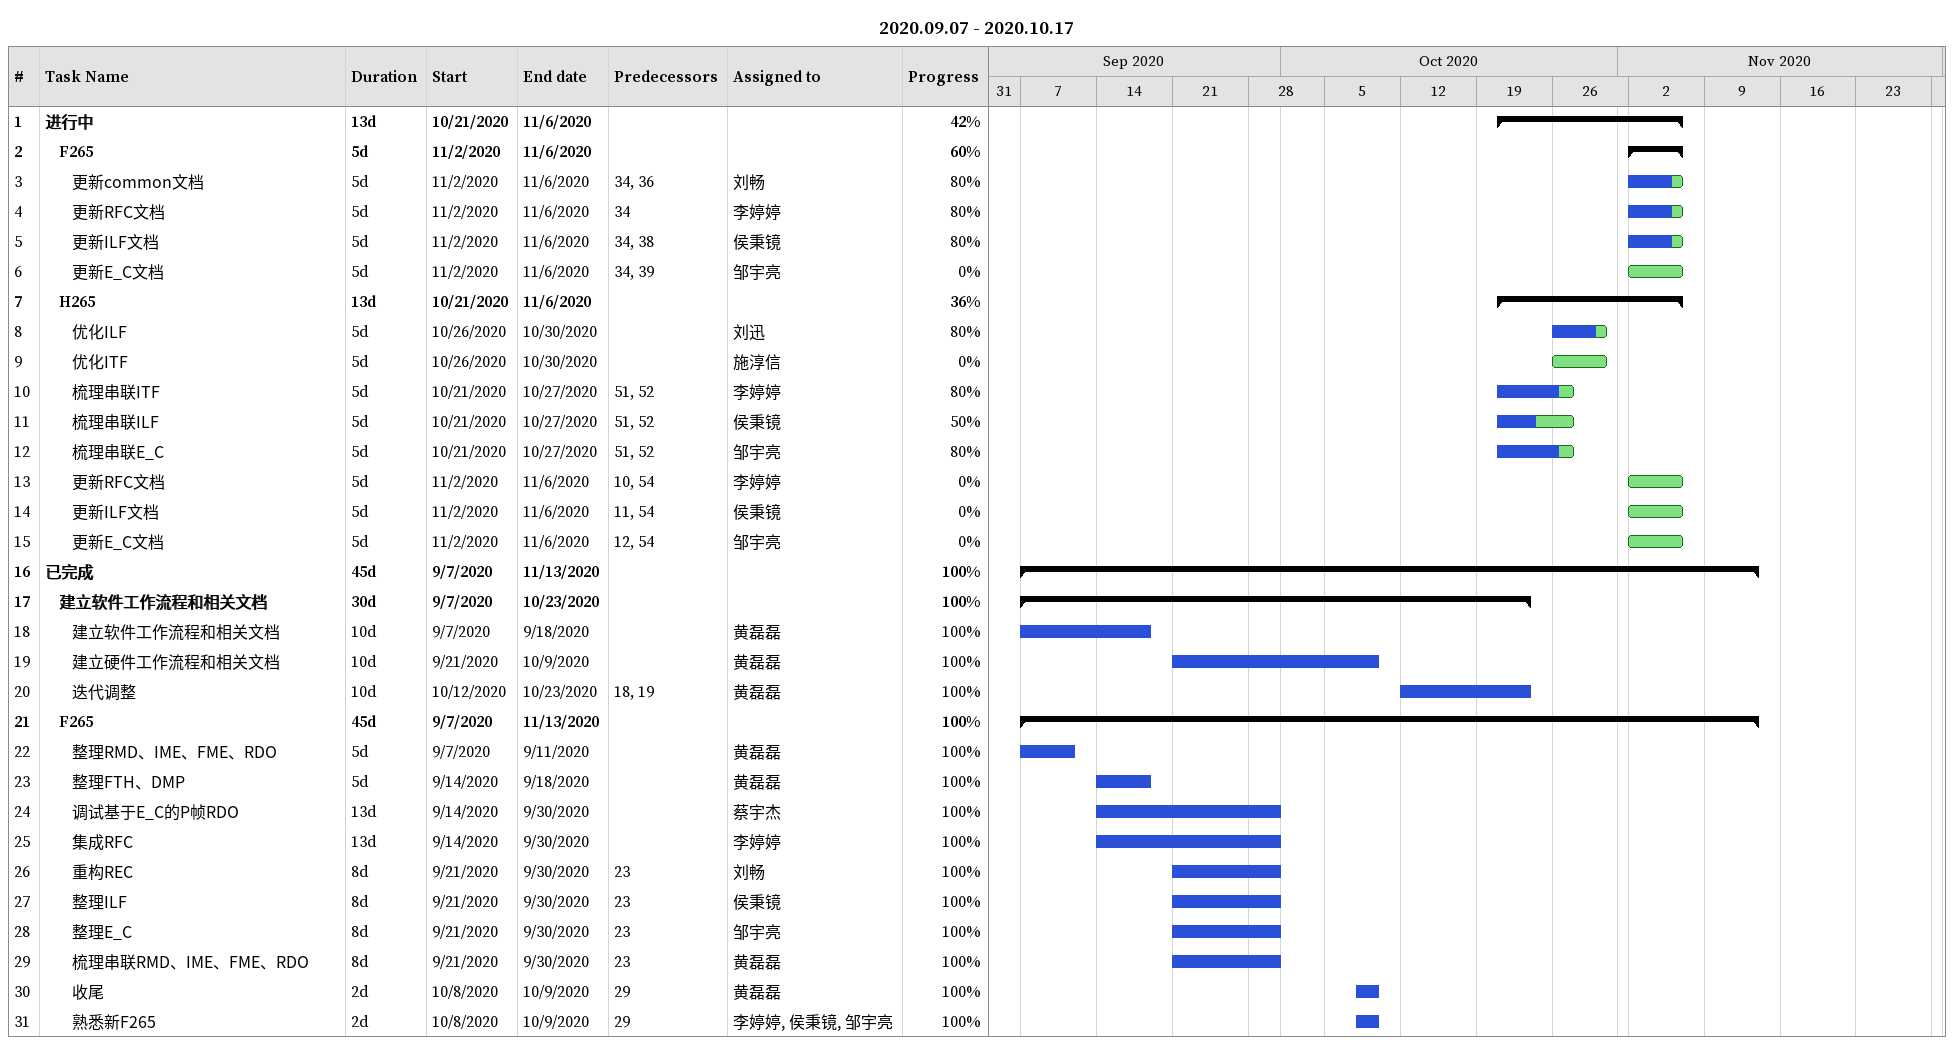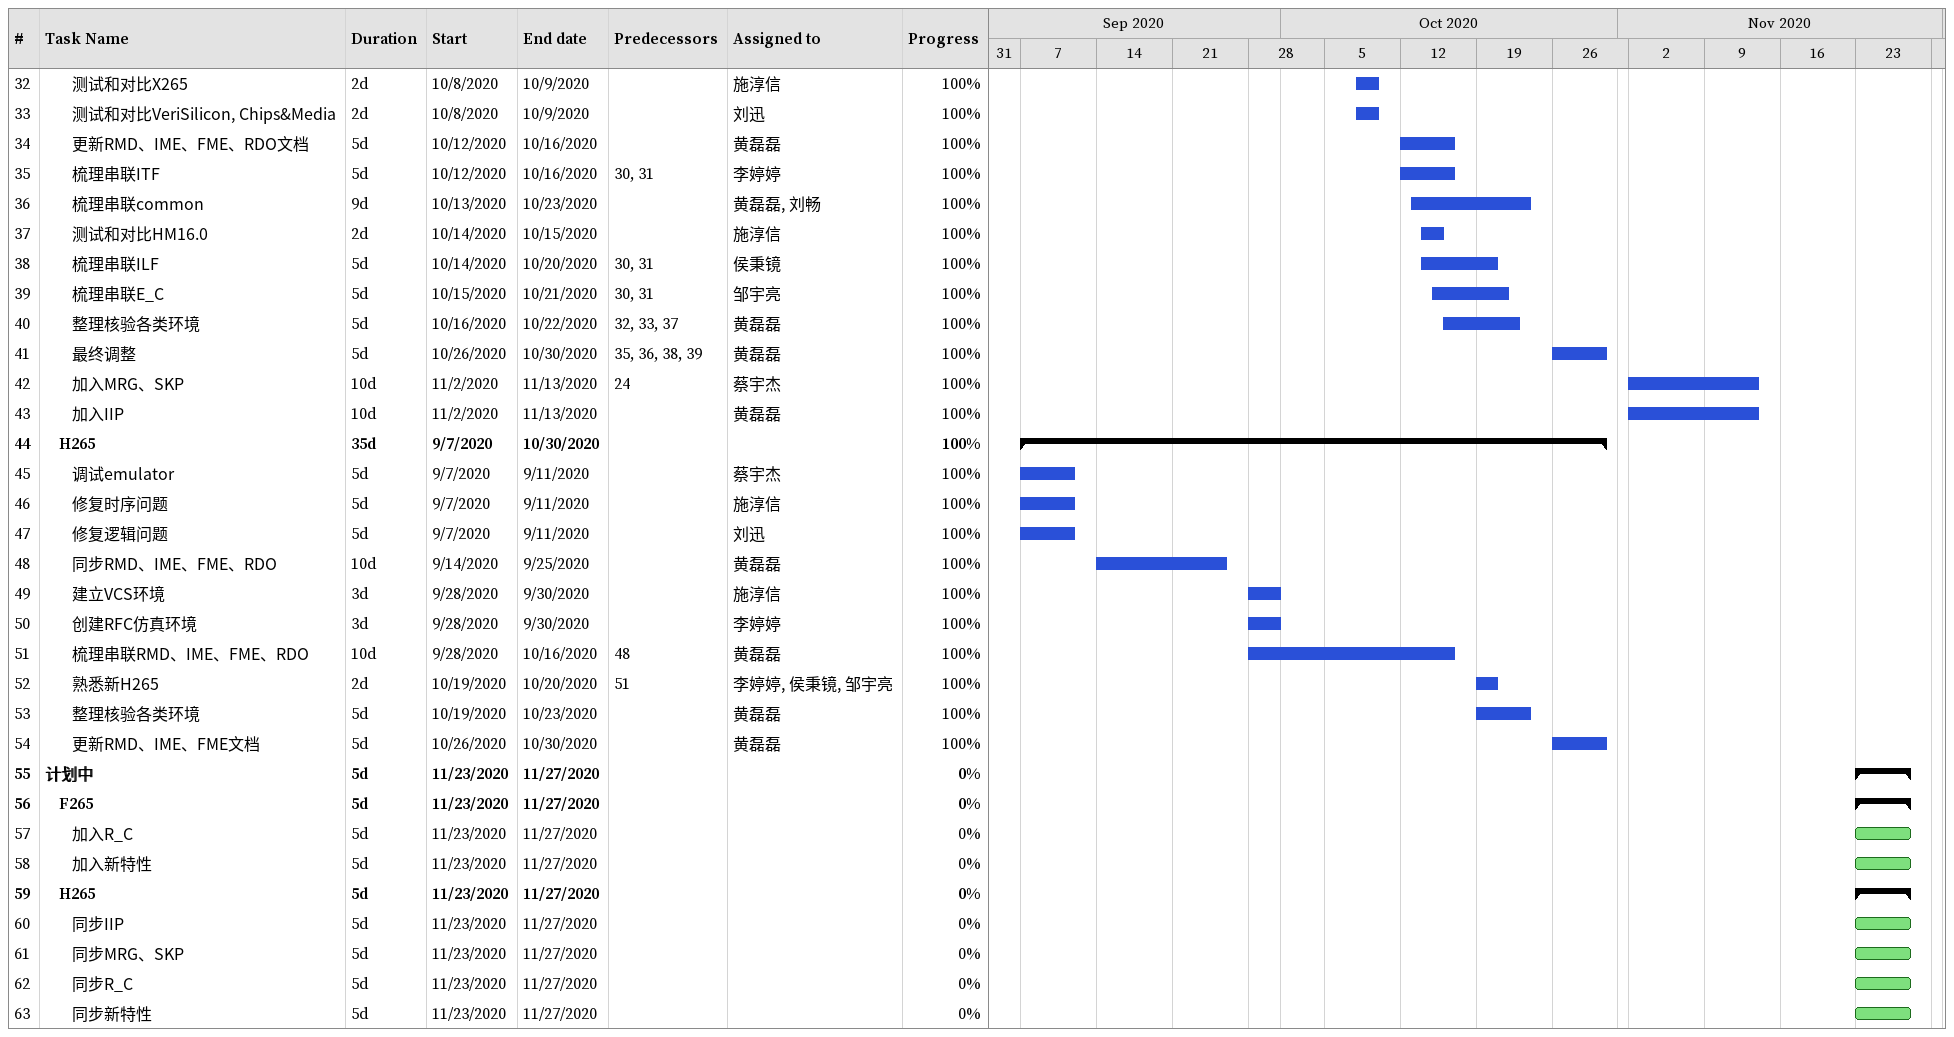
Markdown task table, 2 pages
2020.09.07 - 2020.10.17

| ID | Level | Task | Duration | Start | Finish | Predecessors | Resources | % complete |
|---|---|---|---|---|---|---|---|---|
| 1 | 1 | **进行中** | 13d | 2020-10-21 | 2020-11-06 |  |  | 42 |
| 2 | 2 | **F265** | 5d | 2020-11-02 | 2020-11-06 |  |  | 60 |
| 3 | 3 | 更新common文档 | 5d | 2020-11-02 | 2020-11-06 | 34, 36 | 刘畅 | 80 |
| 4 | 3 | 更新RFC文档 | 5d | 2020-11-02 | 2020-11-06 | 34 | 李婷婷 | 80 |
| 5 | 3 | 更新ILF文档 | 5d | 2020-11-02 | 2020-11-06 | 34, 38 | 侯秉镜 | 80 |
| 6 | 3 | 更新E_C文档 | 5d | 2020-11-02 | 2020-11-06 | 34, 39 | 邹宇亮 | 0 |
| 7 | 2 | **H265** | 13d | 2020-10-21 | 2020-11-06 |  |  | 36 |
| 8 | 3 | 优化ILF | 5d | 2020-10-26 | 2020-10-30 |  | 刘迅 | 80 |
| 9 | 3 | 优化ITF | 5d | 2020-10-26 | 2020-10-30 |  | 施淳信 | 0 |
| 10 | 3 | 梳理串联ITF | 5d | 2020-10-21 | 2020-10-27 | 51, 52 | 李婷婷 | 80 |
| 11 | 3 | 梳理串联ILF | 5d | 2020-10-21 | 2020-10-27 | 51, 52 | 侯秉镜 | 50 |
| 12 | 3 | 梳理串联E_C | 5d | 2020-10-21 | 2020-10-27 | 51, 52 | 邹宇亮 | 80 |
| 13 | 3 | 更新RFC文档 | 5d | 2020-11-02 | 2020-11-06 | 10, 54 | 李婷婷 | 0 |
| 14 | 3 | 更新ILF文档 | 5d | 2020-11-02 | 2020-11-06 | 11, 54 | 侯秉镜 | 0 |
| 15 | 3 | 更新E_C文档 | 5d | 2020-11-02 | 2020-11-06 | 12, 54 | 邹宇亮 | 0 |
| 16 | 1 | **已完成** | 45d | 2020-09-07 | 2020-11-13 |  |  | 100 |
| 17 | 2 | **建立软件工作流程和相关文档** | 30d | 2020-09-07 | 2020-10-23 |  |  | 100 |
| 18 | 3 | 建立软件工作流程和相关文档 | 10d | 2020-09-07 | 2020-09-18 |  | 黄磊磊 | 100 |
| 19 | 3 | 建立硬件工作流程和相关文档 | 10d | 2020-09-21 | 2020-10-09 |  | 黄磊磊 | 100 |
| 20 | 3 | 迭代调整 | 10d | 2020-10-12 | 2020-10-23 | 18, 19 | 黄磊磊 | 100 |
| 21 | 2 | **F265** | 45d | 2020-09-07 | 2020-11-13 |  |  | 100 |
| 22 | 3 | 整理RMD、IME、FME、RDO | 5d | 2020-09-07 | 2020-09-11 |  | 黄磊磊 | 100 |
| 23 | 3 | 整理FTH、DMP | 5d | 2020-09-14 | 2020-09-18 |  | 黄磊磊 | 100 |
| 24 | 3 | 调试基于E_C的P帧RDO | 13d | 2020-09-14 | 2020-09-30 |  | 蔡宇杰 | 100 |
| 25 | 3 | 集成RFC | 13d | 2020-09-14 | 2020-09-30 |  | 李婷婷 | 100 |
| 26 | 3 | 重构REC | 8d | 2020-09-21 | 2020-09-30 | 23 | 刘畅 | 100 |
| 27 | 3 | 整理ILF | 8d | 2020-09-21 | 2020-09-30 | 23 | 侯秉镜 | 100 |
| 28 | 3 | 整理E_C | 8d | 2020-09-21 | 2020-09-30 | 23 | 邹宇亮 | 100 |
| 29 | 3 | 梳理串联RMD、IME、FME、RDO | 8d | 2020-09-21 | 2020-09-30 | 23 | 黄磊磊 | 100 |
| 30 | 3 | 收尾 | 2d | 2020-10-08 | 2020-10-09 | 29 | 黄磊磊 | 100 |
| 31 | 3 | 熟悉新F265 | 2d | 2020-10-08 | 2020-10-09 | 29 | 李婷婷, 侯秉镜, 邹宇亮 | 100 |
| 32 | 3 | 测试和对比X265 | 2d | 2020-10-08 | 2020-10-09 |  | 施淳信 | 100 |
| 33 | 3 | 测试和对比VeriSilicon, Chips&Media | 2d | 2020-10-08 | 2020-10-09 |  | 刘迅 | 100 |
| 34 | 3 | 更新RMD、IME、FME、RDO文档 | 5d | 2020-10-12 | 2020-10-16 |  | 黄磊磊 | 100 |
| 35 | 3 | 梳理串联ITF | 5d | 2020-10-12 | 2020-10-16 | 30, 31 | 李婷婷 | 100 |
| 36 | 3 | 梳理串联common | 9d | 2020-10-13 | 2020-10-23 |  | 黄磊磊, 刘畅 | 100 |
| 37 | 3 | 测试和对比HM16.0 | 2d | 2020-10-14 | 2020-10-15 |  | 施淳信 | 100 |
| 38 | 3 | 梳理串联ILF | 5d | 2020-10-14 | 2020-10-20 | 30, 31 | 侯秉镜 | 100 |
| 39 | 3 | 梳理串联E_C | 5d | 2020-10-15 | 2020-10-21 | 30, 31 | 邹宇亮 | 100 |
| 40 | 3 | 整理核验各类环境 | 5d | 2020-10-16 | 2020-10-22 | 32, 33, 37 | 黄磊磊 | 100 |
| 41 | 3 | 最终调整 | 5d | 2020-10-26 | 2020-10-30 | 35, 36, 38, 39 | 黄磊磊 | 100 |
| 42 | 3 | 加入MRG、SKP | 10d | 2020-11-02 | 2020-11-13 | 24 | 蔡宇杰 | 100 |
| 43 | 3 | 加入IIP | 10d | 2020-11-02 | 2020-11-13 |  | 黄磊磊 | 100 |
| 44 | 2 | **H265** | 35d | 2020-09-07 | 2020-10-30 |  |  | 100 |
| 45 | 3 | 调试emulator | 5d | 2020-09-07 | 2020-09-11 |  | 蔡宇杰 | 100 |
| 46 | 3 | 修复时序问题 | 5d | 2020-09-07 | 2020-09-11 |  | 施淳信 | 100 |
| 47 | 3 | 修复逻辑问题 | 5d | 2020-09-07 | 2020-09-11 |  | 刘迅 | 100 |
| 48 | 3 | 同步RMD、IME、FME、RDO | 10d | 2020-09-14 | 2020-09-25 |  | 黄磊磊 | 100 |
| 49 | 3 | 建立VCS环境 | 3d | 2020-09-28 | 2020-09-30 |  | 施淳信 | 100 |
| 50 | 3 | 创建RFC仿真环境 | 3d | 2020-09-28 | 2020-09-30 |  | 李婷婷 | 100 |
| 51 | 3 | 梳理串联RMD、IME、FME、RDO | 10d | 2020-09-28 | 2020-10-16 | 48 | 黄磊磊 | 100 |
| 52 | 3 | 熟悉新H265 | 2d | 2020-10-19 | 2020-10-20 | 51 | 李婷婷, 侯秉镜, 邹宇亮 | 100 |
| 53 | 3 | 整理核验各类环境 | 5d | 2020-10-19 | 2020-10-23 |  | 黄磊磊 | 100 |
| 54 | 3 | 更新RMD、IME、FME文档 | 5d | 2020-10-26 | 2020-10-30 |  | 黄磊磊 | 100 |
| 55 | 1 | **计划中** | 5d | 2020-11-23 | 2020-11-27 |  |  | 0 |
| 56 | 2 | **F265** | 5d | 2020-11-23 | 2020-11-27 |  |  | 0 |
| 57 | 3 | 加入R_C | 5d | 2020-11-23 | 2020-11-27 |  |  | 0 |
| 58 | 3 | 加入新特性 | 5d | 2020-11-23 | 2020-11-27 |  |  | 0 |
| 59 | 2 | **H265** | 5d | 2020-11-23 | 2020-11-27 |  |  | 0 |
| 60 | 3 | 同步IIP | 5d | 2020-11-23 | 2020-11-27 |  |  | 0 |
| 61 | 3 | 同步MRG、SKP | 5d | 2020-11-23 | 2020-11-27 |  |  | 0 |
| 62 | 3 | 同步R_C | 5d | 2020-11-23 | 2020-11-27 |  |  | 0 |
| 63 | 3 | 同步新特性 | 5d | 2020-11-23 | 2020-11-27 |  |  | 0 |
